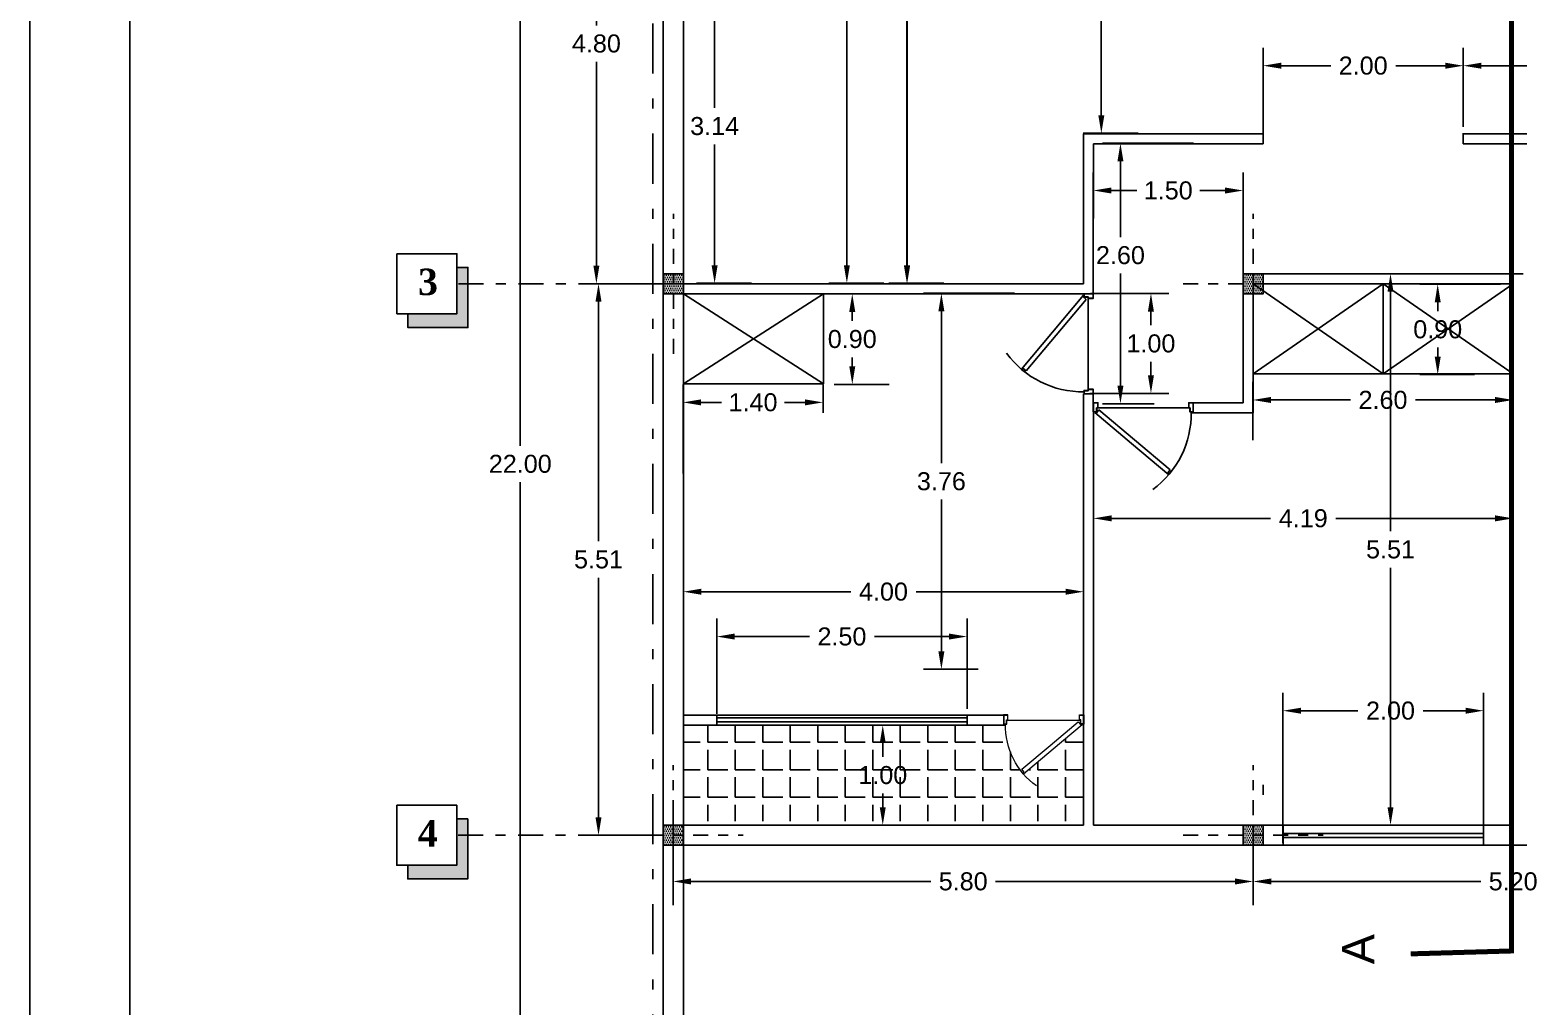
# Model space of a CAD drawing. Header units: metres. Extents: x 118 to 385, y 94 to 136.
# Drawn here: x 179.85 to 194.73, y 108.56 to 118.31 of the extents above; entities that cross this region are included whole.
import ezdxf
from ezdxf.enums import TextEntityAlignment as Align

# ---------------------------------------------------------------- set-up
doc = ezdxf.new("R2010")
doc.units = ezdxf.units.M
doc.header["$MEASUREMENT"] = 0
for name, pattern in [('ACAD_ISO02W100', [15, 12, -3]), ('ACAD_ISO10W100', [18, 12, -3, 0, -3]), ('DASHDOT', [1, 0.5, -0.25, 0, -0.25])]:
    doc.linetypes.add(name, pattern=pattern)
doc.layers.add('13', color=13, linetype='Continuous', lineweight=9)
doc.layers.add('Mobleman', color=8, linetype='Continuous', lineweight=9)
for name, color, linetype in [('AX bandi', 253, 'Continuous'), ('Dimention', 8, 'Continuous'), ('Engheta', 1, 'DASHDOT'), ('Sotoon', 8, 'Continuous')]:
    doc.layers.add(name, color=color, linetype=linetype)
doc.styles.add('77', font='swiss.ttf')
doc.styles.add('my number', font='timesbd.ttf')
doc.styles.get("Standard").update_dxf_attribs({"font": 'arial.ttf'})
doc.dimstyles.get("Standard").update_dxf_attribs({"dimtxt": 0.18, "dimasz": 0.18, "dimexe": 0.18, "dimexo": 0.0625, "dimgap": 0.09, "dimtad": 0, "dimtih": 1, "dimtoh": 1, "dimdec": 4, "dimzin": 0, "dimdsep": 46, "dimtxsty": 'Standard', "dimcen": 0.09, "dimadec": 0, "dimazin": 0, "dimtfac": 1, "dimtdec": 4, "dimtofl": 0, "dimtmove": 0, "dimatfit": 3, "dimfxl": 1, "dimtolj": 1, "dimtzin": 0, "dimarcsym": 0})

# ---------------------------------------------------------------- blocks, each defined once
blk = doc.blocks.new('AX')
at = {"linetype": 'Continuous'}
h = blk.add_hatch(dxfattribs=at)
h.set_pattern_fill('DOTS', color=256, scale=0.35, style=0)
h.paths.add_polyline_path([(-0.1, 0.1), (-0.1, 0), (0, 0), (0, 0.1)])
h.paths.add_polyline_path([(0, 0.1), (0, 0), (0.1, 0), (0.1, 0.1)])
h.paths.add_polyline_path([(0, 0), (0, -0.1), (0.1, -0.1), (0.1, 0)])
h.paths.add_polyline_path([(-0.1, 0), (-0.1, -0.1), (0, -0.1), (0, 0)])
h = blk.add_hatch(color=256)
h.paths.add_polyline_path([(0.1, 0), (0, 0), (0, -0.1), (0.1, -0.1)])
h.paths.add_polyline_path([(0.1, 0.1), (0, 0.1), (0, 0), (0.1, 0)])
h.paths.add_polyline_path([(0, 0.1), (-0.1, 0.1), (-0.1, 0), (0, 0)])
h.paths.add_polyline_path([(0, 0), (-0.1, 0), (-0.1, -0.1), (0, -0.1)])
at = {"color": 0, "linetype": 'DASHDOT', "ltscale": 0.3}
for p, q in [((0, -0.7), (0, 0.7)), ((-0.7, 0), (0.7, 0))]:
    blk.add_line(p, q, dxfattribs=at)
at = {"color": 0, "linetype": 'Continuous'}
blk.add_lwpolyline([(-0.1, 0.1), (0.1, 0.1), (0.1, -0.1), (-0.1, -0.1), (-0.1, 0.1)], dxfattribs=at)
blk = doc.blocks.new('AAAA')
at = {"linetype": 'Continuous'}
h = blk.add_hatch(color=256, dxfattribs=at)
h.paths.add_polyline_path([(0.5768, 0.4647), (0.5768, 0.5314), (0.5101, 0.5314), (0.5101, 0.4647)])
h.paths.add_polyline_path([(0.6435, 0.4647), (0.6435, 0.5314), (0.5768, 0.5314), (0.5768, 0.4647)])
h.paths.add_polyline_path([(0.5768, 0.4647), (0.5768, 0.3981), (0.6435, 0.3981), (0.6435, 0.4647)])
h.paths.add_polyline_path([(0.5768, 0.4647), (0.5101, 0.4647), (0.5101, 0.3981), (0.5768, 0.3981)])
at = {"linetype": 'ACAD_ISO02W100', "xscale": 0.6666, "yscale": 0.6666, "zscale": 0.6666}
blk.add_blockref('AX', (0.5768, 0.4647), dxfattribs=at)
blk = doc.blocks.new('*D179')
at = {"layer": 'Defpoints', "color": 0, "transparency": 16777216}
for p in [(184.754, 124.975), (185.548, 124.975), (186.083, 102.975)]:
    blk.add_point(p, dxfattribs=at)
at = {"layer": 'Dimention', "color": 0, "lineweight": -2, "transparency": 16777216}
for p, q in [((185.485, 124.975), (184.574, 124.975)), ((184.754, 124.795), (184.754, 114.157)), ((184.754, 103.155), (184.754, 113.793)), ((186.02, 102.975), (184.574, 102.975))]:
    blk.add_line(p, q, dxfattribs=at)
at = {"layer": 'Dimention', "color": 0, "transparency": 16777216}
for points in [[(184.724, 124.795), (184.784, 124.795), (184.754, 124.975)], [(184.724, 103.155), (184.784, 103.155), (184.754, 102.975)]]:
    blk.add_solid(points, dxfattribs=at)
at = {"layer": 'Dimention', "color": 0, "transparency": 16777216, "insert": (184.754, 113.975), "char_height": 0.18, "attachment_point": 5}
blk.add_mtext('\\A1;22.00', dxfattribs=at)
blk = doc.blocks.new('*D181')
at = {"layer": 'Defpoints', "color": 0, "transparency": 16777216}
for p in [(185.515, 120.575), (186.84, 120.575), (186.186, 115.775)]:
    blk.add_point(p, dxfattribs=at)
at = {"layer": 'Dimention', "color": 0, "lineweight": -2, "transparency": 16777216}
for p, q in [((186.777, 120.575), (185.335, 120.575)), ((185.515, 120.395), (185.515, 118.357)), ((185.515, 115.955), (185.515, 117.993)), ((186.124, 115.775), (185.335, 115.775))]:
    blk.add_line(p, q, dxfattribs=at)
at = {"layer": 'Dimention', "color": 0, "transparency": 16777216}
for points in [[(185.485, 120.395), (185.545, 120.395), (185.515, 120.575)], [(185.485, 115.955), (185.545, 115.955), (185.515, 115.775)]]:
    blk.add_solid(points, dxfattribs=at)
at = {"layer": 'Dimention', "color": 0, "transparency": 16777216, "insert": (185.515, 118.175), "char_height": 0.18, "attachment_point": 5}
blk.add_mtext('\\A1;4.80', dxfattribs=at)
blk = doc.blocks.new('*D182')
at = {"layer": 'Defpoints', "color": 0, "transparency": 16777216}
for p in [(185.536, 115.775), (186.546, 115.775), (186.182, 110.265)]:
    blk.add_point(p, dxfattribs=at)
at = {"layer": 'Dimention', "color": 0, "lineweight": -2, "transparency": 16777216}
for p, q in [((186.483, 115.775), (185.356, 115.775)), ((185.536, 115.595), (185.536, 113.202)), ((185.536, 110.445), (185.536, 112.838)), ((186.12, 110.265), (185.356, 110.265))]:
    blk.add_line(p, q, dxfattribs=at)
at = {"layer": 'Dimention', "color": 0, "transparency": 16777216}
for points in [[(185.506, 115.595), (185.566, 115.595), (185.536, 115.775)], [(185.506, 110.445), (185.566, 110.445), (185.536, 110.265)]]:
    blk.add_solid(points, dxfattribs=at)
at = {"layer": 'Dimention', "color": 0, "transparency": 16777216, "insert": (185.536, 113.02), "char_height": 0.18, "attachment_point": 5}
blk.add_mtext('\\A1;5.51', dxfattribs=at)
blk = doc.blocks.new('door10040')
at = {"color": 0, "linetype": 'Continuous'}
for p, q in [((0.383, 0.407), (0.754, 0.719)), ((0.77, 0.67), (0.413, 0.371)), ((0.759, 0.713), (0.744, 0.701)), ((0.745, 0.7), (0.77, 0.67)), ((0.014, 0.098), (0.383, 0.407)), ((0.413, 0.371), (0.056, 0.071)), ((0.031, 0.102), (0.019, 0.092)), ((0.056, 0.071), (0.031, 0.102))]:
    blk.add_line(p, q, dxfattribs=at)
blk.add_line((0.014, 0.098), (0.019, 0.092))
at = {"color": 0}
blk.add_line((0.046, 0.052), (0.954, 0.052), dxfattribs=at)
at = {"color": 0, "linetype": 'Continuous'}
for points in [[(0.046, 0.052), (0.046, 0), (0, 0), (0, 0.092), (0.034, 0.092), (0.034, 0.052)], [(0.044, 0.051), (0.044, 0.002), (0.002, 0.002), (0.002, 0.09), (0.032, 0.09), (0.032, 0.051)], [(0.954, 0.052), (0.954, 0), (1, 0), (1, 0.092), (0.966, 0.092), (0.966, 0.052)], [(0.956, 0.051), (0.956, 0.002), (0.998, 0.002), (0.998, 0.09), (0.968, 0.09), (0.968, 0.051)]]:
    blk.add_lwpolyline(points, close=True, dxfattribs=at)
blk.add_arc((0.029, 0.103), 0.951, 359.3821, 53.5532, dxfattribs=at)
blk = doc.blocks.new('door80')
at = {"color": 0, "linetype": 'Continuous'}
for p, q in [((-0.593581, 0.573519), (-0.61896, 0.543274)), ((-0.61896, 0.543274), (-0.336253, 0.306055)), ((-0.606346, 0.58423), (-0.593581, 0.573519)), ((-0.305644, 0.342533), (-0.601094, 0.590445)), ((-0.336253, 0.306055), (-0.053546, 0.068835)), ((-0.013818, 0.097661), (-0.305644, 0.342533)), ((-0.053546, 0.068835), (-0.028167, 0.099081)), ((-0.028167, 0.099081), (-0.019048, 0.091429)), ((-0.019048, 0.091429), (-0.013818, 0.097661))]:
    blk.add_line(p, q, dxfattribs=at)
at = {"color": 0}
blk.add_line((-0.757143, 0.051946), (-0.042857, 0.051946), dxfattribs=at)
at = {"color": 0, "linetype": 'Continuous'}
for points in [[(-0.757143, 0.051946), (-0.757143, 0), (-0.8, 0), (-0.8, 0.091429), (-0.769048, 0.091429), (-0.769048, 0.051946)], [(-0.759048, 0.050041), (-0.759048, 0.001905), (-0.798095, 0.001905), (-0.798095, 0.089524), (-0.770952, 0.089524), (-0.770952, 0.050041)], [(-0.042857, 0.051946), (-0.042857, 0), (0, 0), (0, 0.091429), (-0.030952, 0.091429), (-0.030952, 0.051946)], [(-0.040952, 0.050041), (-0.040952, 0.001905), (-0.001905, 0.001905), (-0.001905, 0.089524), (-0.029048, 0.089524), (-0.029048, 0.050041)]]:
    blk.add_lwpolyline(points, close=True, dxfattribs=at)
blk.add_arc((-0.030525, 0.102962), 0.750459, 125.995317, 180.880619, dxfattribs=at)
blk = doc.blocks.new('*D191')
at = {"layer": 'Defpoints', "color": 0, "transparency": 16777216}
for p in [(186.282, 110.565), (192.081, 109.803), (192.081, 109.803)]:
    blk.add_point(p, dxfattribs=at)
at = {"layer": 'Dimention', "color": 0, "lineweight": -2, "transparency": 16777216}
for p, q in [((186.282, 110.502), (186.282, 109.623)), ((192.081, 109.866), (192.081, 109.983)), ((186.462, 109.803), (188.858, 109.803)), ((191.901, 109.803), (189.505, 109.803))]:
    blk.add_line(p, q, dxfattribs=at)
at = {"layer": 'Dimention', "color": 0, "transparency": 16777216}
for points in [[(186.462, 109.833), (186.462, 109.773), (186.282, 109.803)], [(191.901, 109.833), (191.901, 109.773), (192.081, 109.803)]]:
    blk.add_solid(points, dxfattribs=at)
at = {"layer": 'Dimention', "color": 0, "transparency": 16777216, "insert": (189.182, 109.803), "char_height": 0.18, "attachment_point": 5}
blk.add_mtext('\\A1;5.80', dxfattribs=at)
blk = doc.blocks.new('*D192')
at = {"layer": 'Defpoints', "color": 0, "transparency": 16777216}
for p in [(192.081, 110.378), (197.279, 109.803), (197.279, 109.803)]:
    blk.add_point(p, dxfattribs=at)
at = {"layer": 'Dimention', "color": 0, "lineweight": -2, "transparency": 16777216}
for p, q in [((192.081, 110.316), (192.081, 109.623)), ((197.279, 109.866), (197.279, 109.983)), ((192.261, 109.803), (194.356, 109.803)), ((197.099, 109.803), (195.003, 109.803))]:
    blk.add_line(p, q, dxfattribs=at)
at = {"layer": 'Dimention', "color": 0, "transparency": 16777216}
for points in [[(192.261, 109.833), (192.261, 109.773), (192.081, 109.803)], [(197.099, 109.833), (197.099, 109.773), (197.279, 109.803)]]:
    blk.add_solid(points, dxfattribs=at)
at = {"layer": 'Dimention', "color": 0, "transparency": 16777216, "insert": (194.68, 109.803), "char_height": 0.18, "attachment_point": 5}
blk.add_mtext('\\A1;5.20', dxfattribs=at)
blk = doc.blocks.new('*D198')
at = {"layer": 'Defpoints', "color": 0, "transparency": 16777216}
for p in [(188.622, 122.38), (189.415, 122.38), (189.052, 115.78)]:
    blk.add_point(p, dxfattribs=at)
at = {"layer": 'Dimention', "color": 0, "lineweight": -2, "transparency": 16777216}
for p, q in [((189.353, 122.38), (188.442, 122.38)), ((188.622, 122.2), (188.622, 119.262)), ((188.622, 115.96), (188.622, 118.898)), ((188.99, 115.78), (188.442, 115.78))]:
    blk.add_line(p, q, dxfattribs=at)
at = {"layer": 'Dimention', "color": 0, "transparency": 16777216}
for points in [[(188.592, 122.2), (188.652, 122.2), (188.622, 122.38)], [(188.592, 115.96), (188.652, 115.96), (188.622, 115.78)]]:
    blk.add_solid(points, dxfattribs=at)
at = {"layer": 'Dimention', "color": 0, "transparency": 16777216, "insert": (188.622, 119.08), "char_height": 0.18, "attachment_point": 5}
blk.add_mtext('\\A1;6.60', dxfattribs=at)
blk = doc.blocks.new('*D199')
at = {"layer": 'Defpoints', "color": 0, "transparency": 16777216}
for p in [(188.619, 122.38), (189.412, 122.38), (189.049, 115.78)]:
    blk.add_point(p, dxfattribs=at)
at = {"layer": 'Dimention', "color": 0, "lineweight": -2, "transparency": 16777216}
for p, q in [((189.35, 122.38), (188.439, 122.38)), ((188.619, 122.2), (188.619, 119.262)), ((188.619, 115.96), (188.619, 118.898)), ((188.987, 115.78), (188.439, 115.78))]:
    blk.add_line(p, q, dxfattribs=at)
at = {"layer": 'Dimention', "color": 0, "transparency": 16777216}
for points in [[(188.589, 122.2), (188.649, 122.2), (188.619, 122.38)], [(188.589, 115.96), (188.649, 115.96), (188.619, 115.78)]]:
    blk.add_solid(points, dxfattribs=at)
at = {"layer": 'Dimention', "color": 0, "transparency": 16777216, "insert": (188.619, 119.08), "char_height": 0.18, "attachment_point": 5}
blk.add_mtext('\\A1;6.60', dxfattribs=at)
blk = doc.blocks.new('*D200')
at = {"layer": 'Defpoints', "color": 0, "transparency": 16777216}
for p in [(188.019, 121.78), (188.812, 121.78), (188.449, 115.78)]:
    blk.add_point(p, dxfattribs=at)
at = {"layer": 'Dimention', "color": 0, "lineweight": -2, "transparency": 16777216}
for p, q in [((188.75, 121.78), (187.839, 121.78)), ((188.019, 121.6), (188.019, 118.962)), ((188.019, 115.96), (188.019, 118.598)), ((188.387, 115.78), (187.839, 115.78))]:
    blk.add_line(p, q, dxfattribs=at)
at = {"layer": 'Dimention', "color": 0, "transparency": 16777216}
for points in [[(187.989, 121.6), (188.049, 121.6), (188.019, 121.78)], [(187.989, 115.96), (188.049, 115.96), (188.019, 115.78)]]:
    blk.add_solid(points, dxfattribs=at)
at = {"layer": 'Dimention', "color": 0, "transparency": 16777216, "insert": (188.019, 118.78), "char_height": 0.18, "attachment_point": 5}
blk.add_mtext('\\A1;6.00', dxfattribs=at)
blk = doc.blocks.new('*D203')
at = {"layer": 'Defpoints', "color": 0, "transparency": 16777216}
for p in [(186.697, 118.919), (187.491, 118.919), (187.128, 115.78)]:
    blk.add_point(p, dxfattribs=at)
at = {"layer": 'Dimention', "color": 0, "lineweight": -2, "transparency": 16777216}
for p, q in [((187.428, 118.919), (186.517, 118.919)), ((186.697, 118.739), (186.697, 117.532)), ((186.697, 115.96), (186.697, 117.168)), ((187.066, 115.78), (186.517, 115.78))]:
    blk.add_line(p, q, dxfattribs=at)
at = {"layer": 'Dimention', "color": 0, "transparency": 16777216}
for points in [[(186.667, 118.739), (186.727, 118.739), (186.697, 118.919)], [(186.667, 115.96), (186.727, 115.96), (186.697, 115.78)]]:
    blk.add_solid(points, dxfattribs=at)
at = {"layer": 'Dimention', "color": 0, "transparency": 16777216, "insert": (186.697, 117.35), "char_height": 0.18, "attachment_point": 5}
blk.add_mtext('\\A1;3.14', dxfattribs=at)
blk = doc.blocks.new('*D204')
at = {"layer": 'Defpoints', "color": 0, "transparency": 16777216}
for p in [(190.563, 120.48), (191.357, 120.48), (190.994, 117.279)]:
    blk.add_point(p, dxfattribs=at)
at = {"layer": 'Dimention', "color": 0, "lineweight": -2, "transparency": 16777216}
for p, q in [((191.294, 120.48), (190.383, 120.48)), ((190.563, 120.3), (190.563, 119.061)), ((190.563, 117.459), (190.563, 118.698)), ((190.932, 117.279), (190.383, 117.279))]:
    blk.add_line(p, q, dxfattribs=at)
at = {"layer": 'Dimention', "color": 0, "transparency": 16777216}
for points in [[(190.533, 120.3), (190.593, 120.3), (190.563, 120.48)], [(190.533, 117.459), (190.593, 117.459), (190.563, 117.279)]]:
    blk.add_solid(points, dxfattribs=at)
at = {"layer": 'Dimention', "color": 0, "transparency": 16777216, "insert": (190.563, 118.88), "char_height": 0.18, "attachment_point": 5}
blk.add_mtext('\\A1;3.20', dxfattribs=at)
blk = doc.blocks.new('*D205')
at = {"layer": 'Defpoints', "color": 0, "transparency": 16777216}
for p in [(194.182, 117.954), (194.182, 117.279), (192.181, 117.179)]:
    blk.add_point(p, dxfattribs=at)
at = {"layer": 'Dimention', "color": 0, "lineweight": -2, "transparency": 16777216}
for p, q in [((192.181, 117.242), (192.181, 118.134)), ((194.182, 117.342), (194.182, 118.134)), ((192.361, 117.954), (192.856, 117.954)), ((194.002, 117.954), (193.506, 117.954))]:
    blk.add_line(p, q, dxfattribs=at)
at = {"layer": 'Dimention', "color": 0, "transparency": 16777216}
for points in [[(192.361, 117.984), (192.361, 117.924), (192.181, 117.954)], [(194.002, 117.984), (194.002, 117.924), (194.182, 117.954)]]:
    blk.add_solid(points, dxfattribs=at)
at = {"layer": 'Dimention', "color": 0, "transparency": 16777216, "insert": (193.181, 117.954), "char_height": 0.18, "attachment_point": 5}
blk.add_mtext('\\A1;2.00', dxfattribs=at)
blk = doc.blocks.new('*D207')
at = {"layer": 'Defpoints', "color": 0, "transparency": 16777216}
for p in [(191.981, 116.707), (191.981, 115.78), (190.483, 115.68)]:
    blk.add_point(p, dxfattribs=at)
at = {"layer": 'Dimention', "color": 0, "lineweight": -2, "transparency": 16777216}
for p, q in [((190.483, 115.742), (190.483, 116.887)), ((191.981, 115.842), (191.981, 116.887)), ((190.663, 116.707), (190.917, 116.707)), ((191.801, 116.707), (191.547, 116.707))]:
    blk.add_line(p, q, dxfattribs=at)
at = {"layer": 'Dimention', "color": 0, "transparency": 16777216}
for points in [[(190.663, 116.737), (190.663, 116.677), (190.483, 116.707)], [(191.801, 116.737), (191.801, 116.677), (191.981, 116.707)]]:
    blk.add_solid(points, dxfattribs=at)
at = {"layer": 'Dimention', "color": 0, "transparency": 16777216, "insert": (191.232, 116.707), "char_height": 0.18, "attachment_point": 5}
blk.add_mtext('\\A1;1.50', dxfattribs=at)
blk = doc.blocks.new('*D208')
at = {"layer": 'Defpoints', "color": 0, "transparency": 16777216}
for p in [(194.679, 114.614), (192.079, 114.148), (194.679, 114.116)]:
    blk.add_point(p, dxfattribs=at)
at = {"layer": 'Dimention', "color": 0, "lineweight": -2, "transparency": 16777216}
for p, q in [((192.079, 114.211), (192.079, 114.794)), ((194.679, 114.179), (194.679, 114.794)), ((192.259, 114.614), (193.054, 114.614)), ((194.499, 114.614), (193.704, 114.614))]:
    blk.add_line(p, q, dxfattribs=at)
at = {"layer": 'Dimention', "color": 0, "transparency": 16777216}
for points in [[(192.259, 114.644), (192.259, 114.584), (192.079, 114.614)], [(194.499, 114.644), (194.499, 114.584), (194.679, 114.614)]]:
    blk.add_solid(points, dxfattribs=at)
at = {"layer": 'Dimention', "color": 0, "transparency": 16777216, "insert": (193.379, 114.614), "char_height": 0.18, "attachment_point": 5}
blk.add_mtext('\\A1;2.60', dxfattribs=at)
blk = doc.blocks.new('*D209')
at = {"layer": 'Defpoints', "color": 0, "transparency": 16777216}
for p in [(194.679, 113.431), (190.485, 112.656), (194.679, 112.756)]:
    blk.add_point(p, dxfattribs=at)
at = {"layer": 'Dimention', "color": 0, "lineweight": -2, "transparency": 16777216}
for p, q in [((190.485, 112.718), (190.485, 113.611)), ((194.679, 112.818), (194.679, 113.611)), ((190.665, 113.431), (192.254, 113.431)), ((194.499, 113.431), (192.909, 113.431))]:
    blk.add_line(p, q, dxfattribs=at)
at = {"layer": 'Dimention', "color": 0, "transparency": 16777216}
for points in [[(190.665, 113.461), (190.665, 113.401), (190.485, 113.431)], [(194.499, 113.461), (194.499, 113.401), (194.679, 113.431)]]:
    blk.add_solid(points, dxfattribs=at)
at = {"layer": 'Dimention', "color": 0, "transparency": 16777216, "insert": (192.582, 113.431), "char_height": 0.18, "attachment_point": 5}
blk.add_mtext('\\A1;4.19', dxfattribs=at)
blk = doc.blocks.new('*D210')
at = {"layer": 'Defpoints', "color": 0, "transparency": 16777216}
for p in [(193.454, 115.875), (194.248, 115.875), (193.884, 110.365)]:
    blk.add_point(p, dxfattribs=at)
at = {"layer": 'Dimention', "color": 0, "lineweight": -2, "transparency": 16777216}
for p, q in [((194.185, 115.875), (193.274, 115.875)), ((193.454, 115.695), (193.454, 113.302)), ((193.454, 110.545), (193.454, 112.938)), ((193.822, 110.365), (193.274, 110.365))]:
    blk.add_line(p, q, dxfattribs=at)
at = {"layer": 'Dimention', "color": 0, "transparency": 16777216}
for points in [[(193.424, 115.695), (193.484, 115.695), (193.454, 115.875)], [(193.424, 110.545), (193.484, 110.545), (193.454, 110.365)]]:
    blk.add_solid(points, dxfattribs=at)
at = {"layer": 'Dimention', "color": 0, "transparency": 16777216, "insert": (193.454, 113.12), "char_height": 0.18, "attachment_point": 5}
blk.add_mtext('\\A1;5.51', dxfattribs=at)
blk = doc.blocks.new('*D211')
at = {"layer": 'Defpoints', "color": 0, "transparency": 16777216}
for p in [(193.926, 115.771), (194.617, 115.771), (194.357, 114.867)]:
    blk.add_point(p, dxfattribs=at)
at = {"layer": 'Dimention', "color": 0, "lineweight": -2, "transparency": 16777216}
for p, q in [((194.555, 115.771), (193.746, 115.771)), ((193.926, 115.591), (193.926, 115.501)), ((193.926, 115.047), (193.926, 115.137)), ((194.294, 114.867), (193.746, 114.867))]:
    blk.add_line(p, q, dxfattribs=at)
at = {"layer": 'Dimention', "color": 0, "transparency": 16777216}
for points in [[(193.896, 115.591), (193.956, 115.591), (193.926, 115.771)], [(193.896, 115.047), (193.956, 115.047), (193.926, 114.867)]]:
    blk.add_solid(points, dxfattribs=at)
at = {"layer": 'Dimention', "color": 0, "transparency": 16777216, "insert": (193.926, 115.319), "char_height": 0.18, "attachment_point": 5}
blk.add_mtext('\\A1;0.90', dxfattribs=at)
blk = doc.blocks.new('*D212')
at = {"layer": 'Defpoints', "color": 0, "transparency": 16777216}
for p in [(190.385, 112.698), (186.385, 111.923), (190.385, 112.023)]:
    blk.add_point(p, dxfattribs=at)
at = {"layer": 'Dimention', "color": 0, "lineweight": -2, "transparency": 16777216}
for p, q in [((186.385, 111.985), (186.385, 112.878)), ((190.385, 112.085), (190.385, 112.878)), ((186.565, 112.698), (188.058, 112.698)), ((190.205, 112.698), (188.712, 112.698))]:
    blk.add_line(p, q, dxfattribs=at)
at = {"layer": 'Dimention', "color": 0, "transparency": 16777216}
for points in [[(186.565, 112.728), (186.565, 112.668), (186.385, 112.698)], [(190.205, 112.728), (190.205, 112.668), (190.385, 112.698)]]:
    blk.add_solid(points, dxfattribs=at)
at = {"layer": 'Dimention', "color": 0, "transparency": 16777216, "insert": (188.385, 112.698), "char_height": 0.18, "attachment_point": 5}
blk.add_mtext('\\A1;4.00', dxfattribs=at)
blk = doc.blocks.new('*D213')
at = {"layer": 'Defpoints', "color": 0, "transparency": 16777216}
for p in [(188.964, 115.68), (189.758, 115.68), (189.395, 111.923)]:
    blk.add_point(p, dxfattribs=at)
at = {"layer": 'Dimention', "color": 0, "lineweight": -2, "transparency": 16777216}
for p, q in [((189.695, 115.68), (188.784, 115.68)), ((188.964, 115.5), (188.964, 113.983)), ((188.964, 112.103), (188.964, 113.619)), ((189.332, 111.923), (188.784, 111.923))]:
    blk.add_line(p, q, dxfattribs=at)
at = {"layer": 'Dimention', "color": 0, "transparency": 16777216}
for points in [[(188.934, 115.5), (188.994, 115.5), (188.964, 115.68)], [(188.934, 112.103), (188.994, 112.103), (188.964, 111.923)]]:
    blk.add_solid(points, dxfattribs=at)
at = {"layer": 'Dimention', "color": 0, "transparency": 16777216, "insert": (188.964, 113.801), "char_height": 0.18, "attachment_point": 5}
blk.add_mtext('\\A1;3.76', dxfattribs=at)
blk = doc.blocks.new('*D214')
at = {"layer": 'Defpoints', "color": 0, "transparency": 16777216}
for p in [(188.378, 111.365), (189.221, 111.365), (188.809, 110.365)]:
    blk.add_point(p, dxfattribs=at)
at = {"layer": 'Dimention', "color": 0, "lineweight": -2, "transparency": 16777216}
for p, q in [((189.159, 111.365), (188.198, 111.365)), ((188.378, 111.185), (188.378, 111.047)), ((188.378, 110.545), (188.378, 110.683)), ((188.746, 110.365), (188.198, 110.365))]:
    blk.add_line(p, q, dxfattribs=at)
at = {"layer": 'Dimention', "color": 0, "transparency": 16777216}
for points in [[(188.348, 111.185), (188.408, 111.185), (188.378, 111.365)], [(188.348, 110.545), (188.408, 110.545), (188.378, 110.365)]]:
    blk.add_solid(points, dxfattribs=at)
at = {"layer": 'Dimention', "color": 0, "transparency": 16777216, "insert": (188.378, 110.865), "char_height": 0.18, "attachment_point": 5}
blk.add_mtext('\\A1;1.00', dxfattribs=at)
blk = doc.blocks.new('*D215')
at = {"layer": 'Defpoints', "color": 0, "transparency": 16777216}
for p in [(187.781, 114.59), (187.781, 114.422), (186.381, 113.815)]:
    blk.add_point(p, dxfattribs=at)
at = {"layer": 'Dimention', "color": 0, "lineweight": -2, "transparency": 16777216}
for p, q in [((186.381, 113.878), (186.381, 114.77)), ((187.781, 114.484), (187.781, 114.77)), ((186.561, 114.59), (186.766, 114.59)), ((187.601, 114.59), (187.396, 114.59))]:
    blk.add_line(p, q, dxfattribs=at)
at = {"layer": 'Dimention', "color": 0, "transparency": 16777216}
for points in [[(186.561, 114.62), (186.561, 114.56), (186.381, 114.59)], [(187.601, 114.62), (187.601, 114.56), (187.781, 114.59)]]:
    blk.add_solid(points, dxfattribs=at)
at = {"layer": 'Dimention', "color": 0, "transparency": 16777216, "insert": (187.081, 114.59), "char_height": 0.18, "attachment_point": 5}
blk.add_mtext('\\A1;1.40', dxfattribs=at)
blk = doc.blocks.new('*D216')
at = {"layer": 'Defpoints', "color": 0, "transparency": 16777216}
for p in [(188.073, 115.674), (188.764, 115.674), (188.504, 114.77)]:
    blk.add_point(p, dxfattribs=at)
at = {"layer": 'Dimention', "color": 0, "lineweight": -2, "transparency": 16777216}
for p, q in [((188.702, 115.674), (187.893, 115.674)), ((188.073, 115.494), (188.073, 115.404)), ((188.073, 114.95), (188.073, 115.04)), ((188.441, 114.77), (187.893, 114.77))]:
    blk.add_line(p, q, dxfattribs=at)
at = {"layer": 'Dimention', "color": 0, "transparency": 16777216}
for points in [[(188.043, 115.494), (188.103, 115.494), (188.073, 115.674)], [(188.043, 114.95), (188.103, 114.95), (188.073, 114.77)]]:
    blk.add_solid(points, dxfattribs=at)
at = {"layer": 'Dimention', "color": 0, "transparency": 16777216, "insert": (188.073, 115.222), "char_height": 0.18, "attachment_point": 5}
blk.add_mtext('\\A1;0.90', dxfattribs=at)
blk = doc.blocks.new('*D230')
at = {"layer": 'Defpoints', "color": 0, "transparency": 16777216}
for p in [(201.182, 117.954), (194.182, 117.279), (201.182, 117.279)]:
    blk.add_point(p, dxfattribs=at)
at = {"layer": 'Dimention', "color": 0, "lineweight": -2, "transparency": 16777216}
for p, q in [((194.182, 117.342), (194.182, 118.134)), ((201.182, 117.342), (201.182, 118.134)), ((194.362, 117.954), (197.359, 117.954)), ((201.002, 117.954), (198.005, 117.954))]:
    blk.add_line(p, q, dxfattribs=at)
at = {"layer": 'Dimention', "color": 0, "transparency": 16777216}
for points in [[(194.362, 117.984), (194.362, 117.924), (194.182, 117.954)], [(201.002, 117.984), (201.002, 117.924), (201.182, 117.954)]]:
    blk.add_solid(points, dxfattribs=at)
at = {"layer": 'Dimention', "color": 0, "transparency": 16777216, "insert": (197.682, 117.954), "char_height": 0.18, "attachment_point": 5}
blk.add_mtext('\\A1;7.00', dxfattribs=at)
blk = doc.blocks.new('*D231')
at = {"layer": 'Defpoints', "color": 0, "transparency": 16777216}
for p in [(190.754, 117.179), (191.548, 117.179), (191.153, 114.577)]:
    blk.add_point(p, dxfattribs=at)
at = {"layer": 'Dimention', "color": 0, "lineweight": -2, "transparency": 16777216}
for p, q in [((191.485, 117.179), (190.574, 117.179)), ((190.754, 116.999), (190.754, 116.242)), ((190.754, 114.757), (190.754, 115.878)), ((191.09, 114.577), (190.574, 114.577))]:
    blk.add_line(p, q, dxfattribs=at)
at = {"layer": 'Dimention', "color": 0, "transparency": 16777216}
for points in [[(190.724, 116.999), (190.784, 116.999), (190.754, 117.179)], [(190.724, 114.757), (190.784, 114.757), (190.754, 114.577)]]:
    blk.add_solid(points, dxfattribs=at)
at = {"layer": 'Dimention', "color": 0, "transparency": 16777216, "insert": (190.754, 116.06), "char_height": 0.18, "attachment_point": 5}
blk.add_mtext('\\A1;2.60', dxfattribs=at)
blk = doc.blocks.new('*D240')
at = {"layer": 'Defpoints', "color": 0, "transparency": 16777216}
for p in [(189.221, 112.25), (189.221, 111.465), (186.719, 111.415)]:
    blk.add_point(p, dxfattribs=at)
at = {"layer": 'Dimention', "color": 0, "lineweight": -2, "transparency": 16777216}
for p, q in [((186.719, 111.478), (186.719, 112.43)), ((189.221, 111.528), (189.221, 112.43)), ((186.899, 112.25), (187.645, 112.25)), ((189.041, 112.25), (188.295, 112.25))]:
    blk.add_line(p, q, dxfattribs=at)
at = {"layer": 'Dimention', "color": 0, "transparency": 16777216}
for points in [[(186.899, 112.28), (186.899, 112.22), (186.719, 112.25)], [(189.041, 112.28), (189.041, 112.22), (189.221, 112.25)]]:
    blk.add_solid(points, dxfattribs=at)
at = {"layer": 'Dimention', "color": 0, "transparency": 16777216, "insert": (187.97, 112.25), "char_height": 0.18, "attachment_point": 5}
blk.add_mtext('\\A1;2.50', dxfattribs=at)
blk = doc.blocks.new('*D241')
at = {"layer": 'Defpoints', "color": 0, "transparency": 16777216}
for p in [(194.384, 111.509), (192.379, 110.127), (194.384, 110.227)]:
    blk.add_point(p, dxfattribs=at)
at = {"layer": 'Dimention', "color": 0, "lineweight": -2, "transparency": 16777216}
for p, q in [((192.379, 110.189), (192.379, 111.689)), ((194.384, 110.289), (194.384, 111.689)), ((192.559, 111.509), (193.129, 111.509)), ((194.204, 111.509), (193.779, 111.509))]:
    blk.add_line(p, q, dxfattribs=at)
at = {"layer": 'Dimention', "color": 0, "transparency": 16777216}
for points in [[(192.559, 111.539), (192.559, 111.479), (192.379, 111.509)], [(194.204, 111.539), (194.204, 111.479), (194.384, 111.509)]]:
    blk.add_solid(points, dxfattribs=at)
at = {"layer": 'Dimention', "color": 0, "transparency": 16777216, "insert": (193.454, 111.509), "char_height": 0.18, "attachment_point": 5}
blk.add_mtext('\\A1;2.00', dxfattribs=at)
blk = doc.blocks.new('*D252')
at = {"layer": 'Defpoints', "color": 0, "transparency": 16777216}
for p in [(190.393, 115.678), (191.059, 115.678), (190.385, 114.68)]:
    blk.add_point(p, dxfattribs=at)
at = {"layer": 'Dimention', "color": 0, "lineweight": -2, "transparency": 16777216}
for p, q in [((190.455, 115.678), (191.239, 115.678)), ((191.059, 115.498), (191.059, 115.36)), ((191.059, 114.86), (191.059, 114.996)), ((190.447, 114.68), (191.239, 114.68))]:
    blk.add_line(p, q, dxfattribs=at)
at = {"layer": 'Dimention', "color": 0, "transparency": 16777216}
for points in [[(191.029, 115.498), (191.089, 115.498), (191.059, 115.678)], [(191.029, 114.86), (191.089, 114.86), (191.059, 114.68)]]:
    blk.add_solid(points, dxfattribs=at)
at = {"layer": 'Dimention', "color": 0, "transparency": 16777216, "insert": (191.059, 115.178), "char_height": 0.18, "attachment_point": 5}
blk.add_mtext('\\A1;1.00', dxfattribs=at)

msp = doc.modelspace()

# ---------------------------------------------------------------- hatches: boundary and pattern name
h = msp.add_hatch()
h.set_pattern_fill('ANGLE', color=256)
h.set_pattern_definition([(0, (30.7032, -0.4565), (0, 0.275), [0.2, -0.075]), (90, (30.7032, -0.4565), (-0.275, 2e-17), [0.2, -0.075])])
edge = h.paths.add_edge_path()
edge.add_line((189.7855, 110.87292), (189.7855, 110.87292))
edge.add_line((189.7855, 110.87292), (189.78024, 110.87913))
edge.add_line((189.78024, 110.87913), (189.78024, 110.87913))
edge.add_arc((190.35606, 111.3604), 0.75046, 179.9193, 219.888691, ccw=False)
edge.add_line((189.60561, 111.36146), (186.38468, 111.36146))
edge.add_line((186.38468, 111.36146), (186.38468, 110.40583))
edge.add_line((186.38468, 110.40583), (190.38468, 110.40583))
edge.add_line((190.38468, 110.40583), (190.38468, 111.37193))
edge.add_line((190.38468, 111.37193), (190.36754, 111.37193))
edge.add_line((190.36754, 111.37193), (190.37277, 111.3657))
edge.add_line((190.37277, 111.3657), (190.08095, 111.12083))
edge.add_line((190.08095, 111.12083), (189.7855, 110.87292))
at = {"layer": 'AX bandi'}
for points in [[(184.23069, 115.93768), (184.12115, 115.93768), (184.12115, 115.47508), (183.63104, 115.47508), (183.63104, 115.33804), (184.23069, 115.33804)], [(184.22811, 110.42768), (184.11857, 110.42768), (184.11857, 109.96508), (183.62846, 109.96508), (183.62846, 109.82804), (184.22811, 109.82804)]]:
    msp.add_hatch(color=256, dxfattribs=at).paths.add_polyline_path(points)

# ---------------------------------------------------------------- linework, layer by layer
for p, q in [((179.85026, 135.68933), (179.85026, 93.68933)), ((180.85026, 134.68933), (180.85026, 94.68933)), ((186.18183, 102.97493), (186.18266, 124.97493)), ((186.38468, 120.47595), (186.38468, 111.81796)), ((190.48468, 117.27926), (190.38468, 117.27926)), ((190.38468, 117.27449), (190.38468, 115.77491)), ((190.48468, 117.27449), (190.38468, 117.27449)), ((190.48468, 117.27449), (192.18128, 117.27449)), ((192.18128, 117.17926), (192.18128, 117.27926)), ((192.18128, 117.17449), (192.18128, 117.27449)), ((194.18157, 117.27926), (194.18157, 117.17926)), ((194.18157, 117.27449), (201.18212, 117.27449)), ((194.18157, 117.27449), (194.18157, 117.17449)), ((190.48468, 117.17449), (190.4829, 115.67491)), ((190.48468, 117.17449), (192.18128, 117.17449)), ((194.18157, 117.17449), (197.31002, 117.17449)), ((186.38468, 115.77491), (190.38468, 115.77491)), ((192.18121, 115.67491), (192.18121, 115.87489)), ((192.18121, 115.87489), (194.7787, 115.87489)), ((192.18121, 115.7749), (194.6787, 115.7749)), ((194.6787, 115.7749), (194.6787, 112.21796)), ((186.38468, 115.67491), (190.4829, 115.67491)), ((191.98123, 115.67969), (191.98123, 115.67969)), ((191.98123, 115.67491), (192.18121, 115.67491)), ((191.98123, 115.67491), (191.98123, 115.67491)), ((191.98123, 115.67491), (191.98123, 114.58434)), ((192.08123, 115.67491), (192.08123, 114.48434)), ((190.38468, 114.67969), (190.39059, 114.67969)), ((190.38468, 114.67491), (190.38468, 111.83034)), ((190.38468, 114.67491), (190.39059, 114.67491)), ((190.48098, 114.67684), (190.48276, 114.58627)), ((190.48468, 114.58434), (190.48276, 114.58434)), ((190.48468, 114.58434), (190.52901, 114.58434)), ((191.43651, 114.58434), (191.98123, 114.58434)), ((190.48468, 114.49396), (190.48468, 110.36491)), ((191.46358, 114.48434), (192.08123, 114.48434)), ((194.6787, 112.21796), (194.6787, 110.3649)), ((186.38468, 111.81796), (186.38468, 110.81796)), ((186.38468, 111.81796), (186.38468, 103.17493)), ((190.38468, 111.83034), (190.38468, 110.36491)), ((186.38468, 111.4652), (189.62945, 111.4652)), ((186.38468, 111.3652), (189.60561, 111.3652)), ((186.38209, 110.36491), (190.38468, 110.36491)), ((190.48468, 110.36491), (194.6787, 110.3649)), ((186.38468, 110.16491), (190.48468, 110.16491)), ((190.48468, 110.16491), (197.27869, 110.16491))]:
    msp.add_line(p, q)
at = {"color": 251, "true_color": 0x636466}
for p, q in [((192.08122, 115.7749), (193.28122, 115.7749)), ((192.08122, 114.8749), (192.08122, 115.7749)), ((192.08122, 115.7749), (193.37996, 114.8749)), ((193.37996, 115.7749), (192.08122, 114.8749)), ((193.37996, 114.8749), (193.37996, 115.7749)), ((193.37996, 115.7749), (194.6787, 114.8749)), ((194.6787, 115.7749), (193.37996, 114.8749)), ((186.38468, 115.67491), (187.78468, 115.67491)), ((186.38468, 114.77491), (186.38468, 115.67491)), ((186.38468, 115.67491), (187.78468, 114.77491)), ((187.78468, 115.67491), (186.38468, 114.77491)), ((187.78468, 115.67491), (187.78468, 114.77491)), ((187.78468, 114.77491), (186.38468, 114.77491)), ((194.6787, 114.8749), (192.08122, 114.8749)), ((186.71879, 111.92273), (186.71879, 111.82273)), ((189.22117, 111.92273), (189.22117, 111.82273)), ((186.71879, 111.4652), (186.71879, 111.3652)), ((189.22117, 111.4652), (189.22117, 111.3652)), ((186.71879, 111.4363), (189.22117, 111.4363)), ((186.71879, 111.3963), (189.22117, 111.3963)), ((192.18027, 110.76751), (192.18027, 110.66751)), ((192.37926, 110.36309), (192.37926, 110.16309)), ((192.37926, 110.28375), (194.38366, 110.28375)), ((192.37926, 110.28375), (192.37926, 110.24375)), ((194.38366, 110.36309), (194.38366, 110.16309)), ((194.38366, 110.28375), (194.38366, 110.24375)), ((192.37926, 110.24375), (194.38366, 110.24375))]:
    msp.add_line(p, q, dxfattribs=at)
at = {"layer": '13', "linetype": 'ACAD_ISO10W100', "ltscale": 0.1, "const_width": 0.05}
msp.add_lwpolyline([(193.61635, 127.71451), (194.6649, 127.71451), (194.6649, 109.10837), (193.65673, 109.07939)], dxfattribs=at)
at = {"layer": 'AX bandi', "linetype": 'DASHDOT', "ltscale": 0.5}
for p, q in [((185.58476, 115.7749), (184.12115, 115.7749)), ((185.58218, 110.2649), (184.11857, 110.2649))]:
    msp.add_line(p, q, dxfattribs=at)
at = {"layer": 'AX bandi', "linetype": 'Continuous'}
for points in [[(183.52151, 116.07473), (184.12115, 116.07473), (184.12115, 115.47508), (183.52151, 115.47508)], [(183.51892, 110.56473), (184.11857, 110.56473), (184.11857, 109.96508), (183.51892, 109.96508)]]:
    msp.add_lwpolyline(points, close=True, dxfattribs=at)
for points in [[(184.12115, 115.93768), (184.23069, 115.93768), (184.23069, 115.33804), (183.63104, 115.33804), (183.63104, 115.47508)], [(184.11857, 110.42768), (184.22811, 110.42768), (184.22811, 109.82804), (183.62846, 109.82804), (183.62846, 109.96508)]]:
    msp.add_lwpolyline(points, dxfattribs=at)
at = {"layer": 'Engheta'}
msp.add_line((186.07776, 124.97493), (186.07776, 102.97493), dxfattribs=at)

# ---------------------------------------------------------------- block references
at = {"color": 251, "true_color": 0x636466, "xscale": -1}
for p, rotation in [((190.4829, 115.67491), 90), ((190.48276, 114.58627), 180)]:
    msp.add_blockref('door10040', p, dxfattribs=dict(at, rotation=rotation))
at = {"layer": 'Mobleman', "xscale": -1, "rotation": 180}
msp.add_blockref('door80', (190.38659, 111.4671), dxfattribs=at)
at = {"layer": 'Sotoon', "linetype": 'Continuous', "xscale": 1.5, "yscale": 1.5, "zscale": 1.5}
for p in [(185.41949, 115.07782), (191.21601, 115.07782), (185.4169, 109.56784), (191.21601, 109.56782)]:
    msp.add_blockref('AAAA', p, dxfattribs=at)

# ---------------------------------------------------------------- texts
at = {"layer": '13', "style": '77'}
msp.add_text('A', height=0.32389, rotation=90, dxfattribs=at).set_placement((193.13077, 109.12635), align=Align.MIDDLE_CENTER)
at = {"layer": 'AX bandi', "style": 'my number'}
for s, p in [('3', (183.73141, 115.66191)), ('4', (183.72883, 110.15191))]:
    msp.add_text(s, height=0.26439, dxfattribs=at).set_placement(p)

# ---------------------------------------------------------------- dimensions: what is measured, and where the dimension line sits
at = {"layer": 'Dimention'}
for base, p1, p2, picture, middle in [((184.75423, 124.97493), (186.08267, 102.97493), (185.54774, 124.97493), '*D179', (184.75423, 113.97493)), ((188.61865, 122.3797), (189.0492, 115.77969), (189.41216, 122.3797), '*D199', (188.61865, 119.0797)), ((188.62178, 122.3797), (189.05233, 115.77969), (189.41529, 122.3797), '*D198', (188.62178, 119.0797)), ((188.01865, 121.7797), (188.4492, 115.77969), (188.81216, 121.7797), '*D200', (188.01865, 118.7797)), ((190.56347, 120.47975), (190.99402, 117.27926), (191.35698, 120.47975), '*D204', (190.56347, 118.87951)), ((186.69746, 118.91945), (187.12802, 115.77968), (187.49098, 118.91945), '*D203', (186.69746, 117.34957)), ((193.45431, 115.87503), (193.88425, 110.3649), (194.24782, 115.87503), '*D210', (193.45431, 113.11996)), ((188.07312, 115.67421), (188.50367, 114.76966), (188.76441, 115.67421), '*D216', (188.07312, 115.22193)), ((188.96411, 115.67969), (189.39466, 111.92273), (189.75762, 115.67969), '*D213', (188.96411, 113.80121)), ((193.92606, 115.77112), (194.35662, 114.86656), (194.61736, 115.77112), '*D211', (193.92606, 115.31884)), ((188.37844, 111.3652), (188.80899, 110.36491), (189.22117, 111.3652), '*D214', (188.37844, 110.86505))]:
    dim = msp.add_linear_dim(base=base, p1=p1, p2=p2, angle=90, dimstyle='Standard', override={"dimdec": 2}, dxfattribs=at)
    dim.commit()
    dim.dimension.update_dxf_attribs({"geometry": picture, "text_midpoint": middle})
for base, p1, p2, picture, middle in [((185.5151, 120.57497), (186.18649, 115.7749), (186.83951, 120.57497), '*D181', (185.5151, 118.17494)), ((190.75401, 117.17926), (191.15278, 114.57689), (191.54752, 117.17926), '*D231', (190.75401, 116.05998)), ((185.53578, 115.7749), (186.18211, 110.26492), (186.5457, 115.7749), '*D182', (185.53578, 113.01991)), ((191.05931, 115.67777), (190.38468, 114.67969), (190.39252, 115.67777), '*D252', (191.05931, 115.17777))]:
    dim = msp.add_linear_dim(base=base, p1=p1, p2=p2, angle=90, dimstyle='Standard', override={"dimdec": 2}, dxfattribs=at)
    dim.commit()
    dim.dimension.update_dxf_attribs({"geometry": picture, "text_midpoint": middle, "dimtype": 160})
for base, p1, p2, picture, middle in [((194.18157, 117.95421), (192.18128, 117.17926), (194.18157, 117.27926), '*D205', (193.18143, 117.95421)), ((201.18212, 117.95421), (194.18157, 117.27926), (201.18212, 117.27926), '*D230', (197.68185, 117.95421)), ((187.78061, 114.59016), (186.38088, 113.81521), (187.78061, 114.4218), '*D215', (187.08074, 114.59016)), ((194.6787, 114.6141), (192.0791, 114.14813), (194.6787, 114.11644), '*D208', (193.3789, 114.6141)), ((194.6787, 113.43088), (190.48468, 112.65593), (194.6787, 112.75592), '*D209', (192.58169, 113.43088)), ((190.38468, 112.69768), (186.38468, 111.92273), (190.38468, 112.02272), '*D212', (188.38468, 112.69768)), ((189.22117, 112.24959), (186.71879, 111.4152), (189.22117, 111.4652), '*D240', (187.96998, 112.24959)), ((192.08122, 109.80345), (186.28211, 110.56497), (192.08122, 109.80345), '*D191', (189.18166, 109.80345)), ((197.27869, 109.80345), (192.08122, 110.37815), (197.27869, 109.80345), '*D192', (194.67995, 109.80345))]:
    dim = msp.add_linear_dim(base=base, p1=p1, p2=p2, dimstyle='Standard', override={"dimdec": 2}, dxfattribs=at)
    dim.commit()
    dim.dimension.update_dxf_attribs({"geometry": picture, "text_midpoint": middle})
for base, p1, p2, picture, middle in [((191.98123, 116.70687), (190.4829, 115.67969), (191.98123, 115.77968), '*D207', (191.23207, 116.70687)), ((194.38366, 111.50873), (192.37926, 110.12667), (194.38366, 110.22666), '*D241', (193.45431, 111.50873))]:
    dim = msp.add_linear_dim(base=base, p1=p1, p2=p2, dimstyle='Standard', override={"dimdec": 2}, dxfattribs=at)
    dim.commit()
    dim.dimension.update_dxf_attribs({"geometry": picture, "text_midpoint": middle, "dimtype": 160})

doc.saveas('drawing.dxf')
